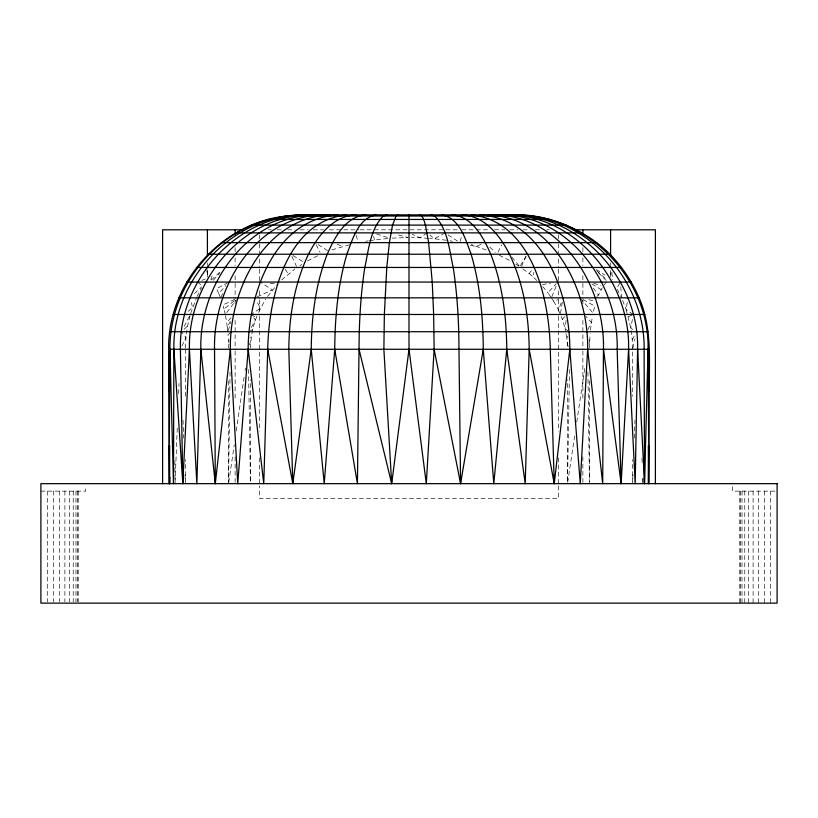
<?xml version="1.0" encoding="UTF-8"?>
<svg xmlns="http://www.w3.org/2000/svg" width="818" height="818" viewBox="0 0 818 818"><rect width="100%" height="100%" fill="white"/><g stroke="black" fill="none" stroke-linecap="round" stroke-linejoin="round"><path stroke-width="0.61" stroke-dasharray="4.09 3.07" d="M643.009 478.591L642.968 482.395L643.153 478.591M230.062 372.088L228.58 482.395L228.57 380.963M569.481 369.552L567.539 482.395L567.518 379.695M589.461 348.141L590.064 333.693M536.843 280.513L533.612 277.333L533.786 272.394M632.948 474.788L632.662 482.395L632.611 459.573M634.308 438.019L634.962 420.268M175.093 482.395L177.312 426.607M178.631 393.642L179.03 383.499M185.441 348.1L185.931 337.537L187.567 326.004L190.257 314.674M250.553 348.028C250.86 336.198 253.11 324.255 258.099 313.468M610.657 276.995L610.995 271.034M566.087 320.431L565.126 328.764L565.77 332.384M590.391 330.114L592.365 316.505M567.692 342.139L567.487 348.059M627.191 302.548L626.169 309.613L630.831 328.192L632.253 339.736L632.611 396.178M228.754 482.405L234.245 444.726M236.259 430.912L244.316 375.646M245.052 370.626L245.42 368.11M567.702 482.405L574.655 435.933M576.731 422.119L584.809 368.11M560.534 313.314L562.426 301.413M632.365 319.47L630.831 328.192L635.566 331.137M632.876 348.1L634.952 338.744M589.032 343.652L589.594 341.403L588.888 338.989M228.549 348.141L229.071 340.114M460.166 241.422L461.843 235.318M249.439 344.869L251.034 339.368L250.441 337.18M210.911 279.572L212.077 275.932M190.645 313.468L196.576 297.609M568.367 346.382L567.385 344.45L566.854 338.407L567.59 336.188M228.13 330.584L230.952 322.537M559.89 313.406L558.52 310.104L561.772 301.177M551.853 296.729L557.784 282.067M258.56 312.425L265.553 299.235M521.455 266.361L526.107 256.443M181.913 346.065L185.931 337.537L181.494 331.73M596.854 296.464L598.52 295.083L602.263 287.772M587.784 329.685L591.332 322.517L585.8 316.269M227.731 331.73L227.302 327.343L231.075 319.838M184.234 326.392L189.715 315.738M497.998 252.138L501.802 244.756M197.026 296.515L201.361 288.161M632.253 339.736L634.911 334.736M221.116 296.791L222.823 293.631M251.279 327.497L255.39 320.094L251.228 314.48L260.4 308.222L256.627 300.952M520.463 265.625L525.933 256.31M619.86 283.1L616.782 288.243L621.537 297.854M267.588 296.443L276.934 284.838M226.729 312.527L236.474 299.797M522.988 268.969L529.113 273.498L532.579 269.183M603.97 284.991L607.017 281.249M227.302 327.343L226.698 322.732L233.774 314.48M220.543 297.844L218.784 293.498L225.932 285.584M213.283 280.247L219.919 272.936M569.062 331.73L565.126 328.764L562.344 319.327L565.299 316.096M550.688 296.832L547.876 292.721L556.138 283.846M230.431 332.507L228.028 334.848L228.447 342.507M194.531 293.631L201.565 286.913M184.091 329.276L187.567 326.004M211.422 279.95L221.3 270.789M281.668 279.971L294.828 269.061M188.232 311.351L192.578 307.435L191.351 302.629M225.236 314.49L224.009 308.979L235.983 299.429M427.098 232.874L419.92 237.772L411.526 237.619M299.869 265.676L301.781 264.49M445.002 232.874L434.522 238.774L429.654 238.447M249.868 331.208L252.68 329.634M228.048 282.629L216.402 288.764L218.784 293.498M307.568 260.881L318.212 255.513M234.756 299.357L222.925 304.95L224.009 308.979M628.326 316.781L632.263 314.94M257.322 296.781L272.322 289.93L260.216 282.067M481.096 244.377L475.749 246.535L469.706 244.991M201.913 280.339L205.206 279.05M551.393 297.864L553.684 301.198L558.336 299.521M331.832 249.919L350.237 244.541M365.687 241.3L368.161 240.881M369.399 240.666L388.795 238.375M542.365 284.572L550.667 283.222M392.17 238.12L407.937 237.557L395.769 234.214M268.57 229.807L271.157 229.807M277.159 229.807L282.639 229.807M287.721 229.807L294.991 229.807M300.083 229.807L308.171 229.807M313.274 229.807L323.488 229.807M329.388 229.807L358.683 229.807M359.961 229.807L460.595 229.807M461.863 229.807L488.612 229.807M494.512 229.807L504.726 229.807M509.829 229.807L517.917 229.807M523.009 229.807L530.279 229.807M535.361 229.807L540.841 229.807M546.843 229.807L549.43 229.807M40.9 491.127L85.696 491.127L85.696 486.158M774.943 491.127L732.304 491.127L732.304 486.158M428.438 238.355L419.92 237.772L412.272 234.347M270.206 283.171L276.443 283.856M446.342 240.267L434.522 238.774L429.879 235.093M449.941 240.799L452.415 241.259M588.766 299.695L593.756 300.758M593.725 283.365L600.964 285.298M376.638 234.03L388.785 237.874M486.219 250.011L471.383 244.592M337.169 244.296L342.844 246.361M499.277 255.226L509.9 260.584M583.183 299.603L594.747 306.096L593.04 313.059L580.023 297.834M515.872 264.234L518.857 266.054M591.956 283.948L601.138 289.603M292.977 255.533L303.58 262.057M251.228 314.48L256.259 317.66M318.202 244.633L327.476 250.594M596.312 269.531L604.839 275.073M448.182 234.971L457.712 241.249M633.244 314.48L626.169 309.613L621.977 298.734M197.527 282.067L202.445 286.075M529.113 273.498L533.612 277.333M596.751 270.738L606.772 279.756M598.326 272.629L606.148 280.39M489.808 247.108L495.135 252.465M542.661 286.525L547.876 292.721M511.894 257.108L519.062 265.707M593.336 288.079L598.52 295.083M285.226 269.337L288.202 274.05M553.684 301.198L558.52 310.104M316.198 244.756L320.002 252.138M291.883 256.433L296.494 266.351M561.148 316.433L562.344 319.327M356.188 235.298L357.926 241.351M373.673 236.351L374.347 239.827M565.984 333.591L566.854 338.407M225.492 315.636L226.698 322.732M611.803 272.343L612.713 279.684M207.148 271.147L207.598 276.075M620.801 286.924L621.455 296.637M206.872 268.641L207.343 276.995M641.946 458.305L642.15 463.377M642.764 478.591L642.907 482.395M183.028 420.268L183.692 438.019M185.052 474.788L185.338 482.395L185.389 459.573M248.519 369.552L250.461 482.395L250.482 379.695M587.938 372.088L589.42 482.395L589.43 380.963M174.847 460.841L175.032 482.395M770.617 491.127L770.617 603.132M764.329 491.127L764.329 603.132M758.429 491.127L758.429 603.132M753.102 491.127L753.102 603.132M748.501 491.127L748.501 603.132M744.769 491.127L744.769 603.132M742.018 491.127L742.018 603.132M740.331 491.127L740.331 603.132M739.769 491.127L739.769 603.132M610.596 262.905L610.596 265.451M610.596 270.543L610.596 276.913M582.876 247.66L582.876 252.762M582.876 257.864L582.876 265.523M582.876 275.727L582.876 282.108M582.876 283.386L582.876 298.693M582.876 299.971L582.876 303.795M582.876 320.38L582.876 349.715M582.876 350.994L582.876 398.192M582.876 456.873L582.876 482.385M558.326 234.899L558.326 238.723M558.326 243.815L558.326 252.731M558.326 259.101L558.326 268.018M558.326 269.296L558.326 280.758M558.326 290.952L558.326 298.59M558.326 299.869L558.326 315.155M558.326 316.433L558.326 431.086M558.326 457.835L558.326 484.583M558.326 485.861L558.326 498.602L259.674 498.602L259.674 485.861M259.674 234.899L259.674 238.723M259.674 243.815L259.674 252.731M259.674 259.101L259.674 268.018M259.674 269.296L259.674 280.758M259.674 290.952L259.674 298.59M259.674 299.869L259.674 315.155M259.674 316.433L259.674 431.086M259.674 457.835L259.674 484.583M235.124 247.66L235.124 252.762M235.124 257.864L235.124 265.523M235.124 275.727L235.124 282.108M235.124 283.386L235.124 298.693M235.124 299.971L235.124 303.795M235.124 320.38L235.124 349.715M235.124 350.994L235.124 398.192M235.124 456.873L235.124 482.385M207.404 262.905L207.404 265.451M207.404 270.543L207.404 276.913M185.389 349.266L185.389 396.178M78.231 491.127L78.231 601.854M77.669 491.127L77.669 601.854M75.982 491.127L75.982 601.854M73.231 491.127L73.231 601.854M69.499 491.127L69.499 601.854M64.898 491.127L64.898 601.854M59.571 491.127L59.571 601.854M53.671 491.127L53.671 601.854M47.383 491.127L47.383 601.854"/><path stroke-width="1.23" d="M169.755 477.323L169.551 483.663L169.663 445.626M305.349 214.868C233.958 213.529 172.261 278.549 173.886 349.266L173.477 483.663L169.95 349.266C169.285 290.175 211.709 234.234 269.02 219.449M494.726 214.868C562.365 215.901 605.085 287.22 603.459 349.266L602.702 483.663L587.631 349.266C588.827 290.502 553.684 217.414 487.753 214.868M169.95 349.266L169.019 483.663L168.631 349.266C167.588 283.59 220.788 223.038 286.167 216.024M648.715 445.626L648.449 483.663L648.337 445.626M649.083 391.106C649.42 359.869 651.885 327.272 639.134 297.834C632.161 281.648 622.283 266.873 610.003 254.234C584.972 229.388 550.238 215.001 514.972 214.868L303.028 214.868M386.965 214.868L383.325 216.024C369.951 229.306 368.744 249.981 364.797 267.455C360.636 294.511 359.133 321.914 359.02 349.266L357.425 483.663L334.726 349.266C334.971 317.282 337.803 285.022 346.883 254.234C352.507 239.439 358.182 218.069 376.249 214.868M509.778 214.868C580.606 213.784 639.339 279.95 637.6 349.266L635.177 483.663L628.582 349.266C630.402 281.873 575.831 214.214 505.81 214.868M637.6 349.266L644.523 483.663L648.05 349.266C649.645 277.067 585.003 212.435 512.651 214.868M346.709 214.868C285.779 221.32 268.641 298.826 267.721 349.266L292.793 483.663L311.239 349.266C311.515 317.047 315.472 284.419 327.241 254.234C334.572 237.527 345.401 216.514 365.902 214.868M317.231 214.868C248.263 214.878 199.03 284.316 200.839 349.266L196.862 483.663L189.418 349.266C187.598 281.873 242.169 214.214 312.19 214.868M267.721 349.266L263.764 483.663L248.161 349.266C248.202 294.562 273.938 218.938 338.09 214.868M461.986 214.868C484.614 215.686 500.054 235.707 509.502 254.234C523.704 283.734 528.888 316.76 529.185 349.266L525.207 483.663L506.761 349.266C506.485 317.047 502.528 284.419 490.759 254.234C483.428 237.527 472.599 216.514 452.098 214.868M173.886 349.266L182.823 483.663L189.418 349.266M200.839 349.266L215.298 483.663L230.369 349.266C229.173 290.502 264.316 217.414 330.247 214.868M587.631 349.266L580.248 483.663L569.839 349.266C569.798 294.562 544.062 218.938 479.91 214.868M603.459 349.266L621.138 483.663L628.582 349.266M420.074 214.868L421.914 216.024L423.714 219.449L425.452 225.103L428.632 242.639L432.241 282.067L433.642 314.48L434.123 349.266L426.311 483.663L409 349.266L409 214.868M248.161 349.266L237.752 483.663L230.369 349.266M334.726 349.266L324.225 483.663L311.239 349.266M506.761 349.266L493.775 483.663L483.274 349.266C483.029 317.282 480.197 285.022 471.117 254.234C465.493 239.439 459.818 218.069 441.751 214.868M529.185 349.266L554.236 483.663L569.839 349.266M359.02 349.266L391.689 483.663L409 349.266M434.123 349.266L460.575 483.663L483.274 349.266M397.926 214.868L396.086 216.024L392.548 225.103L389.368 242.639L386.781 267.455L384.358 314.48L383.877 349.266L391.689 483.663M356.014 214.868C333.386 215.686 317.946 235.707 308.498 254.234C294.296 283.734 289.112 316.76 288.815 349.266L292.793 483.663M323.274 214.868C255.635 215.901 212.915 287.22 214.541 349.266L215.298 483.663M308.222 214.868C237.394 213.784 178.661 279.95 180.4 349.266L182.823 483.663M303.611 214.868L285.492 216.024L532.508 216.024M268.243 219.449L549.757 219.449M251.596 225.103L566.404 225.103M243.038 229.807L162.608 229.807L162.608 483.663M574.962 229.807L655.392 229.807L655.392 483.663M235.829 232.874L582.171 232.874M221.218 242.639L596.782 242.639M207.997 254.234L610.003 254.234M196.402 267.455L621.598 267.455M186.637 282.067L631.363 282.067M178.866 297.834L639.134 297.834M173.212 314.48L644.788 314.48M169.786 331.73L648.214 331.73M500.769 214.868C569.737 214.878 618.97 284.316 617.161 349.266L621.138 483.663M471.291 214.868C532.221 221.32 549.359 298.826 550.279 349.266L554.236 483.663M529.808 216.024C594.42 223.815 645.208 284.695 644.114 349.266L644.523 483.663M431.035 214.868L434.675 216.024C448.049 229.306 449.256 249.981 453.203 267.455C457.364 294.511 458.867 321.914 458.98 349.266L460.575 483.663M648.05 349.266L648.981 483.663L649.369 349.266L168.631 349.266L168.917 391.106M169.285 445.626L169.551 483.663M610.596 229.807L610.596 255.267M582.876 229.807L582.876 234.909M235.124 229.807L235.124 234.909M207.404 229.807L207.404 255.267M777.1 483.663L40.9 483.663L40.9 603.132L777.1 603.132L777.1 483.663"/></g></svg>
